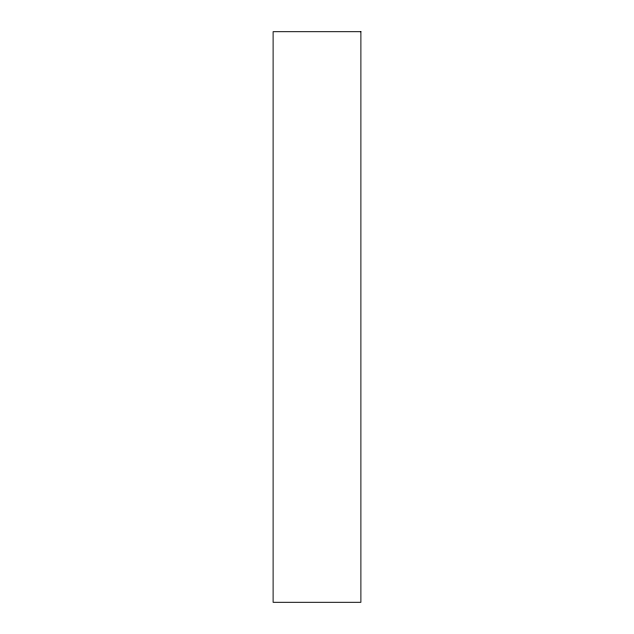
<?xml version="1.0" encoding="UTF-8"?>
<svg xmlns="http://www.w3.org/2000/svg" width="634" height="634" viewBox="0 0 634 634"><rect width="100%" height="100%" fill="white"/><g stroke="black" fill="none" stroke-linecap="round" stroke-linejoin="round"><path stroke-width="0.95" d="M360.889 31.7L273.111 31.7L273.111 602.3L360.889 602.3L360.889 31.7"/></g></svg>
